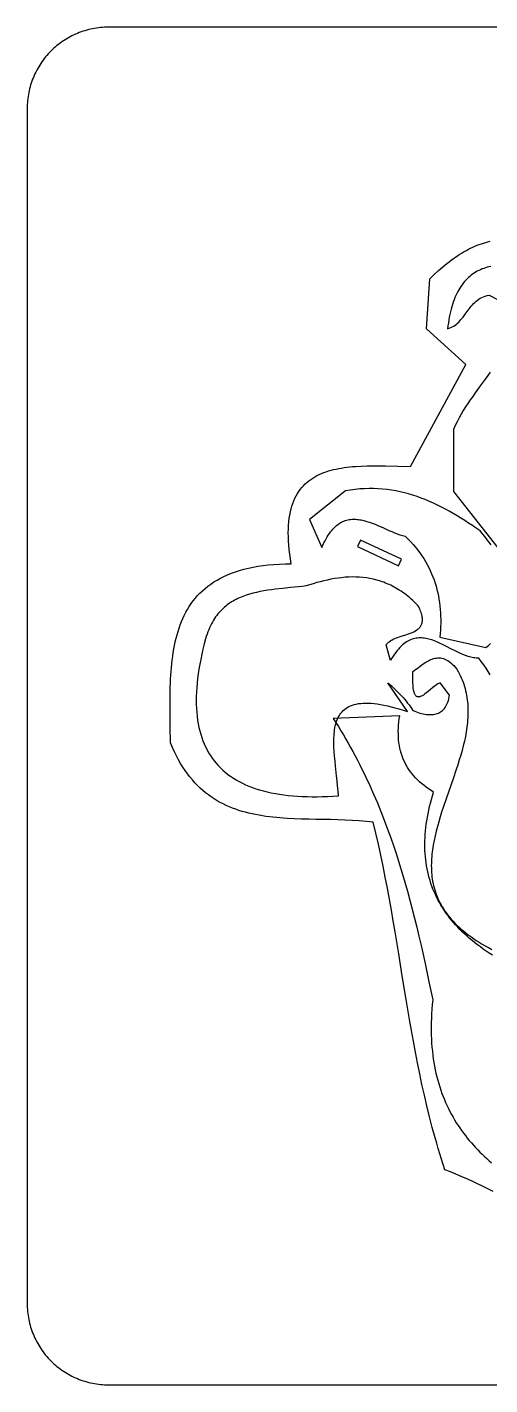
# Model space of a CAD drawing. Header units: metres. Extents: x 0 to 50, y 0 to 50.
# Drawn here: x 0 to 17, y 0 to 50 of the extents above; entities that cross this region are included whole.
import ezdxf

# ---------------------------------------------------------------- set-up
doc = ezdxf.new("R2010")
doc.units = ezdxf.units.M

msp = doc.modelspace()

# ---------------------------------------------------------------- linework, layer by layer
for points in [[(47, 50), (3, 50), (3, 50), (2.925508, 49.999076), (2.851239, 49.996313), (2.777221, 49.991723), (2.703487, 49.98532), (2.630066, 49.977116), (2.556991, 49.967123), (2.48429, 49.955354), (2.411996, 49.941823), (2.340139, 49.926542), (2.268749, 49.909523), (2.197857, 49.89078), (2.127495, 49.870324), (2.057692, 49.84817), (1.98848, 49.824329), (1.919889, 49.798814), (1.85195, 49.771639), (1.784693, 49.742815), (1.718151, 49.712355), (1.652352, 49.680273), (1.587329, 49.64658), (1.523111, 49.611291), (1.459729, 49.574416), (1.397215, 49.53597), (1.335598, 49.495965), (1.274911, 49.454413), (1.215182, 49.411328), (1.156444, 49.366721), (1.098726, 49.320606), (1.042061, 49.272996), (0.986477, 49.223903), (0.932006, 49.173341), (0.87868, 49.12132), (0.87868, 49.12132), (0.826659, 49.067994), (0.776097, 49.013523), (0.727004, 48.957939), (0.679394, 48.901274), (0.633279, 48.843556), (0.588672, 48.784818), (0.545587, 48.725089), (0.504035, 48.664402), (0.46403, 48.602785), (0.425584, 48.540271), (0.388709, 48.476889), (0.35342, 48.412671), (0.319727, 48.347648), (0.287645, 48.281849), (0.257185, 48.215307), (0.228361, 48.14805), (0.201186, 48.080111), (0.175671, 48.01152), (0.15183, 47.942308), (0.129676, 47.872505), (0.10922, 47.802143), (0.090477, 47.731251), (0.073458, 47.659861), (0.058177, 47.588004), (0.044646, 47.51571), (0.032877, 47.443009), (0.022884, 47.369934), (0.01468, 47.296513), (0.008277, 47.222779), (0.003687, 47.148761), (0.000924, 47.074492), (0, 47), (0, 3), (0, 3), (0.000924, 2.925508), (0.003687, 2.851239), (0.008277, 2.777221), (0.01468, 2.703487), (0.022884, 2.630066), (0.032877, 2.556991), (0.044646, 2.48429), (0.058177, 2.411996), (0.073458, 2.340139), (0.090477, 2.268749), (0.10922, 2.197857), (0.129676, 2.127495), (0.15183, 2.057692), (0.175671, 1.98848), (0.201186, 1.919889), (0.228361, 1.85195), (0.257185, 1.784694), (0.287645, 1.718151), (0.319727, 1.652352), (0.35342, 1.587329), (0.388709, 1.523111), (0.425584, 1.459729), (0.46403, 1.397215), (0.504035, 1.335598), (0.545587, 1.274911), (0.588672, 1.215182), (0.633279, 1.156444), (0.679394, 1.098726), (0.727004, 1.042061), (0.776097, 0.986477), (0.826659, 0.932006), (0.87868, 0.87868), (0.87868, 0.87868), (0.932006, 0.826659), (0.986477, 0.776097), (1.042061, 0.727004), (1.098726, 0.679394), (1.156444, 0.633279), (1.215182, 0.588672), (1.274911, 0.545587), (1.335598, 0.504035), (1.397215, 0.46403), (1.459729, 0.425584), (1.523111, 0.388709), (1.587329, 0.35342), (1.652352, 0.319727), (1.718151, 0.287645), (1.784693, 0.257185), (1.85195, 0.228361), (1.919889, 0.201186), (1.98848, 0.175671), (2.057692, 0.15183), (2.127495, 0.129676), (2.197857, 0.10922), (2.268749, 0.090477), (2.340139, 0.073458), (2.411996, 0.058177), (2.48429, 0.044646), (2.556991, 0.032877), (2.630066, 0.022884), (2.703487, 0.01468), (2.777221, 0.008277), (2.851239, 0.003687), (2.925508, 0.000924), (3, 0)], [(17.166762, 7.122097), (16.974697, 7.219323), (16.781486, 7.314636), (16.58708, 7.40795), (16.391433, 7.49918), (16.194497, 7.58824), (15.996226, 7.675046), (15.79657, 7.759512), (15.595484, 7.841554), (15.392919, 7.921086), (15.392919, 7.921086), (15.329054, 8.115248), (15.266875, 8.309728), (15.206334, 8.504519), (15.147386, 8.699615), (15.089982, 8.895009), (15.034077, 9.090695), (14.926574, 9.482917), (14.8245, 9.876227), (14.727483, 10.270575), (14.635145, 10.665907), (14.547112, 11.062172), (14.46301, 11.459318), (14.382463, 11.857292), (14.305096, 12.256044), (14.230534, 12.655519), (14.158402, 13.055667), (14.088325, 13.456436), (13.952837, 14.259625), (13.821068, 15.064671), (13.69002, 15.871157), (13.556692, 16.678666), (13.488235, 17.082674), (13.418083, 17.486781), (13.345861, 17.890936), (13.271193, 18.295086), (13.193706, 18.69918), (13.113023, 19.103165), (13.028771, 19.506989), (12.940573, 19.9106), (12.848054, 20.313947), (12.750841, 20.716976), (12.750841, 20.716976), (12.622992, 20.733121), (12.494352, 20.747376), (12.364976, 20.759879), (12.234919, 20.770766), (11.972986, 20.788239), (11.708995, 20.800888), (11.443392, 20.809809), (11.176618, 20.816093), (10.641336, 20.825131), (10.373714, 20.830072), (10.106696, 20.836752), (9.840726, 20.846265), (9.576247, 20.859706), (9.313703, 20.878168), (9.183295, 20.889624), (9.053538, 20.902745), (8.924485, 20.917668), (8.796193, 20.93453), (8.668718, 20.953467), (8.542115, 20.974617), (8.416438, 20.998116), (8.291745, 21.024101), (8.168089, 21.052708), (8.045527, 21.084075), (7.924113, 21.118337), (7.803905, 21.155632), (7.684956, 21.196097), (7.567322, 21.239867), (7.451059, 21.28708), (7.336222, 21.337873), (7.222867, 21.392383), (7.111048, 21.450745), (7.000822, 21.513097), (6.892244, 21.579575), (6.78537, 21.650317), (6.680254, 21.725458), (6.576952, 21.805136), (6.47552, 21.889488), (6.376013, 21.978649), (6.278487, 22.072758), (6.182996, 22.17195), (6.089597, 22.276362), (5.998345, 22.386131), (5.909295, 22.501394), (5.822503, 22.622287), (5.738024, 22.748947), (5.655913, 22.881512), (5.576227, 23.020116), (5.49902, 23.164899), (5.424348, 23.315995), (5.352266, 23.473542), (5.28283, 23.637676), (5.28283, 23.637676), (5.274614, 24.228756), (5.2703, 24.525261), (5.267183, 24.8215), (5.266264, 25.116792), (5.268543, 25.410453), (5.275021, 25.701802), (5.280148, 25.846396), (5.286699, 25.990157), (5.2948, 26.132998), (5.304576, 26.274835), (5.316152, 26.415583), (5.329654, 26.555155), (5.345206, 26.693468), (5.362933, 26.830435), (5.382961, 26.965971), (5.405414, 27.099992), (5.430418, 27.232411), (5.458097, 27.363144), (5.488577, 27.492105), (5.521983, 27.619209), (5.55844, 27.744371), (5.598072, 27.867505), (5.641006, 27.988526), (5.687366, 28.10735), (5.737277, 28.22389), (5.790864, 28.338062), (5.848253, 28.449779), (5.909567, 28.558958), (5.974934, 28.665512), (6.044477, 28.769357), (6.118321, 28.870407), (6.196592, 28.968577), (6.279415, 29.063781), (6.366915, 29.155934), (6.459216, 29.244952), (6.556445, 29.330749), (6.658726, 29.413239), (6.766183, 29.492337), (6.878943, 29.567958), (6.99713, 29.640017), (7.12087, 29.708429), (7.250287, 29.773107), (7.385506, 29.833968), (7.526653, 29.890925), (7.673852, 29.943894), (7.827229, 29.992789), (7.986909, 30.037525), (8.153017, 30.078017), (8.325678, 30.114179), (8.505017, 30.145926), (8.691158, 30.173173), (8.884228, 30.195834), (9.084351, 30.213825), (9.291653, 30.22706), (9.506257, 30.235453), (9.72829, 30.238921), (9.72829, 30.238921), (9.699259, 30.419965), (9.674976, 30.59493), (9.65536, 30.763919), (9.640331, 30.927034), (9.629811, 31.084377), (9.623719, 31.236048), (9.621976, 31.382151), (9.624501, 31.522787), (9.631216, 31.658058), (9.64204, 31.788066), (9.656894, 31.912913), (9.675698, 32.032701), (9.698372, 32.147532), (9.724837, 32.257507), (9.755013, 32.362729), (9.78882, 32.4633), (9.826178, 32.559321), (9.867008, 32.650894), (9.91123, 32.738121), (9.958765, 32.821105), (10.009532, 32.899946), (10.063451, 32.974748), (10.120444, 33.045611), (10.18043, 33.112639), (10.24333, 33.175932), (10.309064, 33.235592), (10.377552, 33.291723), (10.448715, 33.344424), (10.522472, 33.393799), (10.598744, 33.43995), (10.677452, 33.482977), (10.758515, 33.522984), (10.841855, 33.560071), (10.92739, 33.594342), (11.015042, 33.625898), (11.104731, 33.65484), (11.196376, 33.681271), (11.289899, 33.705292), (11.38522, 33.727006), (11.482258, 33.746515), (11.580935, 33.76392), (11.68117, 33.779323), (11.782884, 33.792826), (11.885997, 33.804531), (11.990429, 33.814541), (12.0961, 33.822956), (12.310843, 33.835412), (12.529587, 33.842714), (12.751695, 33.845679), (12.97653, 33.845121), (13.203452, 33.841855), (13.661011, 33.830462), (14.119269, 33.818023), (16.158758, 37.570561), (14.711775, 38.89589), (14.830958, 40.737128), (14.830958, 40.737128), (14.990545, 40.889764), (15.149822, 41.034786), (15.308836, 41.172004), (15.388259, 41.237629), (15.467633, 41.301233), (15.546964, 41.362791), (15.626258, 41.422282), (15.705521, 41.47968), (15.784758, 41.534964), (15.863976, 41.588108), (15.943179, 41.63909), (16.022374, 41.687887), (16.101567, 41.734473), (16.180763, 41.778827), (16.259968, 41.820925), (16.339188, 41.860743), (16.418429, 41.898257), (16.497695, 41.933444), (16.576994, 41.96628), (16.656331, 41.996743), (16.735712, 42.024808), (16.815141, 42.050452), (16.894626, 42.073651), (16.974172, 42.094382), (17.053785, 42.112621)], [(17.082169, 41.190922), (17.015352, 41.175709), (16.94969, 41.158398), (16.8852, 41.13896), (16.821897, 41.117367), (16.759797, 41.093588), (16.698916, 41.067596), (16.63927, 41.039361), (16.580874, 41.008854), (16.523744, 40.976047), (16.467897, 40.940909), (16.413347, 40.903413), (16.360111, 40.863529), (16.308204, 40.821228), (16.257642, 40.776482), (16.208441, 40.729261), (16.160618, 40.679536), (16.114186, 40.627278), (16.069163, 40.572459), (16.025564, 40.515048), (15.983405, 40.455019), (15.942702, 40.39234), (15.90347, 40.326984), (15.865726, 40.258921), (15.829485, 40.188122), (15.794762, 40.114559), (15.761575, 40.038201), (15.729937, 39.959022), (15.699866, 39.87699), (15.671378, 39.792078), (15.644486, 39.704256), (15.619209, 39.613496), (15.595561, 39.519768), (15.573558, 39.423043), (15.553217, 39.323293), (15.534552, 39.220488), (15.51758, 39.114599), (15.502316, 39.005598), (15.488776, 38.893455), (15.488776, 38.893455), (15.550348, 38.911666), (15.608551, 38.934077), (15.663633, 38.960399), (15.715843, 38.990344), (15.765429, 39.023624), (15.812639, 39.05995), (15.857721, 39.099033), (15.900925, 39.140585), (15.942498, 39.184318), (15.982688, 39.229943), (16.021745, 39.277171), (16.059915, 39.325715), (16.134592, 39.425594), (16.208706, 39.527273), (16.284242, 39.628443), (16.323165, 39.678116), (16.363188, 39.726796), (16.404561, 39.774196), (16.447531, 39.820026), (16.492347, 39.863998), (16.539256, 39.905823), (16.588508, 39.945214), (16.640351, 39.981881), (16.695033, 40.015537), (16.752802, 40.045892), (16.813906, 40.072659), (16.878595, 40.095548), (16.947115, 40.114272), (17.019717, 40.128541), (17.966686, 39.632977)], [(17.062196, 37.298652), (16.971454, 37.169764), (16.879415, 37.04152), (16.693269, 36.78606), (16.507396, 36.530464), (16.415698, 36.40205), (16.325434, 36.272924), (16.237056, 36.14286), (16.151021, 36.011631), (16.067784, 35.879012), (15.987798, 35.744777), (15.911518, 35.608699), (15.8394, 35.470552), (15.771898, 35.330111), (15.709468, 35.187148), (15.707342, 32.9049), (18.383794, 29.496553)], [(17.096817, 30.931462), (16.997002, 31.060975), (16.894883, 31.190279), (16.685759, 31.448318), (16.685759, 31.448318), (16.546489, 31.546063), (16.406646, 31.642061), (16.266186, 31.736154), (16.125065, 31.828183), (15.983241, 31.917988), (15.840671, 32.005411), (15.697311, 32.090291), (15.553118, 32.172471), (15.408049, 32.251789), (15.262061, 32.328089), (15.115111, 32.401209), (14.967154, 32.470992), (14.818149, 32.537277), (14.668052, 32.599906), (14.516819, 32.65872), (14.364408, 32.713558), (14.210776, 32.764263), (14.055878, 32.810674), (13.899673, 32.852633), (13.742116, 32.889981), (13.583165, 32.922557), (13.422776, 32.950204), (13.260906, 32.972761), (13.097512, 32.99007), (12.932552, 33.001971), (12.76598, 33.008305), (12.597756, 33.008913), (12.427834, 33.003637), (12.342223, 32.998741), (12.256172, 32.992315), (12.169675, 32.984338), (12.082727, 32.97479), (11.995323, 32.963651), (11.907456, 32.950902), (11.819122, 32.936522), (11.730315, 32.920492)], [(11.730315, 32.920492), (10.397783, 31.870306), (10.858642, 30.838523), (10.858642, 30.838523), (10.896758, 30.925362), (10.935482, 31.007692), (10.9748, 31.085608), (11.014697, 31.159205), (11.055158, 31.228578), (11.096171, 31.293821), (11.137719, 31.355028), (11.17979, 31.412296), (11.222368, 31.465718), (11.26544, 31.515388), (11.30899, 31.561403), (11.353005, 31.603856), (11.397471, 31.642842), (11.442372, 31.678455), (11.487696, 31.710791), (11.533426, 31.739944), (11.57955, 31.766009), (11.626052, 31.78908), (11.672919, 31.809253), (11.720136, 31.826621), (11.767688, 31.84128), (11.815562, 31.853324), (11.863743, 31.862848), (11.912217, 31.869947), (11.960969, 31.874715), (12.009986, 31.877246), (12.059252, 31.877637), (12.108754, 31.875981), (12.158477, 31.872372), (12.208406, 31.866907), (12.258528, 31.859679), (12.308829, 31.850783), (12.409906, 31.828365), (12.511525, 31.800413), (12.61357, 31.767682), (12.715926, 31.730931), (12.81848, 31.690916), (12.921116, 31.648396), (13.126176, 31.55887), (13.330191, 31.468411), (13.43152, 31.424725), (13.532244, 31.383079), (13.632248, 31.34423), (13.731418, 31.308934), (13.829639, 31.277951), (13.926796, 31.252037), (13.926796, 31.252037), (14.02795, 31.153409), (14.124506, 31.053465), (14.216528, 30.952223), (14.304084, 30.849702), (14.387239, 30.74592), (14.466059, 30.640897), (14.540609, 30.534651), (14.610956, 30.4272), (14.677165, 30.318564), (14.739302, 30.208761), (14.797434, 30.09781), (14.851626, 29.98573), (14.901944, 29.872539), (14.948453, 29.758256), (14.99122, 29.6429), (15.030311, 29.52649), (15.065791, 29.409043), (15.097727, 29.29058), (15.126183, 29.171119), (15.151227, 29.050677), (15.172924, 28.929275), (15.191339, 28.806931), (15.206539, 28.683664), (15.21859, 28.559492), (15.227557, 28.434433), (15.233506, 28.308508), (15.236504, 28.181734), (15.236616, 28.05413), (15.233907, 27.925715), (15.228444, 27.796508), (15.220293, 27.666527), (15.20952, 27.535792), (16.904842, 27.15728), (16.904842, 27.15728), (16.991854, 27.228186), (17.074689, 27.298929)], [(12.172681, 30.876437), (13.680939, 30.165129), (13.79527, 30.410132), (12.278872, 31.102817), (12.172681, 30.876437)], [(17.057448, 26.148098), (16.984894, 26.274062), (16.906755, 26.398603), (16.822824, 26.521671), (16.732893, 26.643212), (16.636754, 26.763174), (16.636754, 26.763174), (16.589002, 26.76307), (16.540956, 26.765488), (16.492627, 26.770304), (16.444023, 26.777393), (16.395154, 26.786632), (16.346031, 26.797897), (16.296662, 26.811063), (16.247057, 26.826006), (16.147177, 26.86073), (16.046469, 26.901076), (15.945009, 26.94605), (15.842874, 26.994663), (15.740141, 27.04592), (15.636886, 27.09883), (15.429117, 27.205639), (15.324757, 27.257554), (15.220182, 27.307153), (15.115469, 27.353444), (15.010694, 27.395433), (14.905935, 27.43213), (14.853585, 27.448184), (14.801268, 27.462542), (14.748993, 27.475081), (14.696769, 27.485677), (14.644607, 27.494205), (14.592516, 27.500542), (14.540506, 27.504563), (14.488586, 27.506145), (14.436765, 27.505164), (14.385054, 27.501494), (14.333461, 27.495014), (14.281997, 27.485597), (14.230671, 27.473121), (14.179493, 27.457462), (14.128472, 27.438495), (14.077618, 27.416096), (14.026941, 27.390141), (13.976449, 27.360507), (13.926153, 27.327068), (13.876062, 27.289702), (13.826186, 27.248284), (13.776535, 27.20269), (13.727117, 27.152797), (13.677943, 27.098479), (13.629022, 27.039613), (13.580364, 26.976076), (13.531978, 26.907742), (13.483874, 26.834488), (13.436062, 26.756191), (13.38855, 26.672725), (13.224643, 27.247987), (13.224643, 27.247987), (13.240821, 27.271571), (13.25866, 27.29403), (13.278083, 27.315418), (13.299012, 27.335788), (13.321372, 27.355193), (13.345084, 27.373686), (13.396258, 27.40815), (13.451917, 27.439604), (13.511444, 27.468472), (13.574222, 27.495181), (13.639634, 27.520155), (13.775893, 27.566596), (13.915285, 27.611196), (14.052874, 27.657354), (14.11945, 27.682079), (14.183724, 27.708468), (14.245079, 27.736947), (14.302899, 27.767939), (14.356566, 27.80187), (14.381649, 27.820071), (14.405463, 27.839165), (14.42793, 27.859207), (14.448973, 27.880249), (14.468516, 27.902344), (14.48648, 27.925546), (14.502789, 27.949908), (14.517366, 27.975482), (14.530134, 28.002322), (14.541015, 28.030481), (14.549932, 28.060012), (14.556809, 28.090969), (14.561568, 28.123403), (14.564131, 28.157369), (14.564423, 28.19292), (14.562365, 28.230108), (14.557881, 28.268987), (14.550893, 28.30961), (14.541325, 28.35203), (14.529099, 28.3963), (14.514138, 28.442473), (14.496365, 28.490603), (14.475703, 28.540742), (14.452074, 28.592943), (14.425402, 28.64726), (14.39561, 28.703746), (14.39561, 28.703746), (14.333997, 28.765371), (14.272251, 28.824819), (14.210373, 28.882117), (14.148366, 28.937294), (14.086231, 28.990377), (14.023972, 29.041394), (13.96159, 29.090374), (13.899087, 29.137345), (13.836466, 29.182334), (13.773729, 29.225369), (13.710878, 29.266479), (13.647915, 29.305691), (13.584842, 29.343033), (13.521662, 29.378534), (13.458377, 29.412221), (13.394989, 29.444122), (13.3315, 29.474266), (13.267912, 29.50268), (13.204228, 29.529392), (13.14045, 29.554431), (13.07658, 29.577824), (13.012619, 29.599599), (12.948571, 29.619784), (12.884438, 29.638408), (12.755924, 29.671081), (12.627094, 29.697843), (12.497967, 29.718918), (12.368559, 29.734529), (12.238888, 29.7449), (12.108971, 29.750255), (11.978827, 29.750819), (11.848473, 29.746814), (11.717927, 29.738465), (11.587205, 29.725996), (11.456325, 29.70963), (11.325306, 29.689592), (11.194164, 29.666105), (11.062918, 29.639393), (10.931584, 29.609681), (10.80018, 29.577191), (10.668724, 29.542148), (10.537233, 29.504776), (10.405726, 29.465298), (10.274218, 29.423939), (10.274218, 29.423939), (10.133783, 29.405732), (9.992544, 29.389079), (9.708622, 29.35872), (9.424376, 29.32942), (9.141729, 29.297736), (9.001606, 29.279925), (8.862605, 29.260227), (8.724966, 29.238213), (8.588929, 29.213451), (8.454735, 29.185512), (8.322624, 29.153966), (8.192837, 29.118382), (8.065614, 29.078331), (7.941196, 29.033381), (7.880114, 29.008935), (7.819823, 28.983103), (7.760354, 28.955831), (7.701736, 28.927066), (7.643999, 28.896753), (7.587175, 28.86484), (7.531292, 28.831272), (7.47638, 28.795995), (7.422471, 28.758956), (7.369593, 28.720101), (7.317778, 28.679376), (7.267054, 28.636727), (7.217452, 28.592101), (7.169003, 28.545444), (7.121735, 28.496701), (7.07568, 28.44582), (7.030867, 28.392746), (6.987326, 28.337426), (6.945088, 28.279806), (6.904182, 28.219832), (6.864639, 28.15745), (6.826488, 28.092607), (6.78976, 28.025248), (6.754485, 27.955321), (6.720693, 27.88277), (6.688413, 27.807544), (6.657676, 27.729586), (6.628512, 27.648845), (6.600951, 27.565266), (6.575023, 27.478794), (6.575023, 27.478794), (6.524123, 27.283445), (6.477304, 27.091471), (6.434566, 26.90287), (6.395906, 26.71764), (6.361322, 26.535779), (6.330813, 26.357285), (6.304377, 26.182155), (6.282012, 26.010389), (6.263716, 25.841983), (6.249487, 25.676935), (6.239324, 25.515244), (6.233224, 25.356908), (6.231186, 25.201924), (6.233208, 25.05029), (6.239287, 24.902005), (6.249423, 24.757066), (6.263613, 24.61547), (6.281855, 24.477217), (6.304148, 24.342304), (6.330489, 24.210729), (6.360878, 24.082489), (6.395311, 23.957583), (6.433788, 23.836009), (6.476305, 23.717765), (6.522862, 23.602848), (6.573457, 23.491256), (6.628087, 23.382988), (6.686752, 23.278041), (6.749448, 23.176413), (6.816174, 23.078103), (6.886929, 22.983107), (6.96171, 22.891425), (7.040515, 22.803053), (7.123344, 22.71799), (7.210193, 22.636235), (7.301061, 22.557783), (7.395946, 22.482635), (7.494847, 22.410787), (7.597761, 22.342237), (7.704686, 22.276984), (7.815621, 22.215026), (7.930565, 22.156359), (8.049514, 22.100983), (8.172467, 22.048895), (8.299423, 22.000093), (8.430379, 21.954575), (8.565334, 21.912339), (8.704285, 21.873383), (8.847231, 21.837705), (8.994171, 21.805302), (9.145101, 21.776173), (9.300021, 21.750316), (9.458928, 21.727728), (9.621821, 21.708407), (9.788698, 21.692352), (9.959556, 21.67956), (10.134395, 21.670029), (10.313211, 21.663758), (10.496005, 21.660743), (10.682772, 21.660983), (10.873512, 21.664477), (11.068223, 21.671221), (11.266903, 21.681214), (11.46955, 21.694454)], [(11.46955, 21.694454), (11.46955, 21.694454), (11.456355, 21.874995), (11.439957, 22.057425), (11.421272, 22.241014), (11.40122, 22.425033), (11.360682, 22.791444), (11.342032, 22.972377), (11.325687, 23.150823), (11.312563, 23.326053), (11.303579, 23.497338), (11.299653, 23.663948), (11.299873, 23.745272), (11.301702, 23.825154), (11.305254, 23.903503), (11.310645, 23.980227), (11.317988, 24.055236), (11.327399, 24.128438), (11.338993, 24.199742), (11.352883, 24.269057), (11.369186, 24.336292), (11.388015, 24.401355), (11.409486, 24.464157), (11.433712, 24.524604), (11.46081, 24.582607), (11.490893, 24.638074), (11.524076, 24.690913), (11.560475, 24.741035), (11.600204, 24.788347), (11.643377, 24.832758), (11.690109, 24.874178), (11.740516, 24.912515), (11.794711, 24.947678), (11.85281, 24.979576), (11.914927, 25.008118), (11.981178, 25.033212), (12.051676, 25.054767), (12.126537, 25.072693), (12.205875, 25.086898), (12.289805, 25.097291), (12.378443, 25.10378), (12.471901, 25.106276), (12.570296, 25.104685), (12.673742, 25.098918), (12.782354, 25.088884), (12.896246, 25.07449), (13.015534, 25.055646), (13.140332, 25.032261), (13.270754, 25.004243), (13.406917, 24.971502), (13.548933, 24.933947), (13.696918, 24.891485), (13.850988, 24.844026), (14.011255, 24.791479), (13.286961, 25.854914), (13.286961, 25.854914), (13.419166, 25.738273), (13.548162, 25.619009), (13.673222, 25.496775), (13.734049, 25.434436), (13.793619, 25.371223), (13.851842, 25.307093), (13.908627, 25.242003), (13.963883, 25.17591), (14.01752, 25.108769), (14.069445, 25.040537), (14.11957, 24.97117), (14.167802, 24.900626), (14.214051, 24.82886), (14.214051, 24.82886), (14.280242, 24.803715), (14.345241, 24.780749), (14.409012, 24.760022), (14.47152, 24.741594), (14.532729, 24.725525), (14.592604, 24.711877), (14.65111, 24.700708), (14.708212, 24.692081), (14.763875, 24.686054), (14.818062, 24.682689), (14.870739, 24.682045), (14.921871, 24.684184), (14.971421, 24.689164), (15.019356, 24.697047), (15.065639, 24.707894), (15.110236, 24.721763), (15.153111, 24.738716), (15.194228, 24.758813), (15.233553, 24.782115), (15.27105, 24.808681), (15.306684, 24.838572), (15.340419, 24.871848), (15.372221, 24.90857), (15.402054, 24.948798), (15.429883, 24.992592), (15.455672, 25.040013), (15.479386, 25.091121), (15.500991, 25.145976), (15.520449, 25.204639), (15.537727, 25.26717), (15.55279, 25.333629), (15.5656, 25.404077), (15.211752, 25.849322), (15.211752, 25.849322), (15.170072, 25.832422), (15.127368, 25.810356), (15.083808, 25.783833), (15.039565, 25.753565), (14.994807, 25.720261), (14.949707, 25.684631), (14.859157, 25.609235), (14.76928, 25.53306), (14.681439, 25.461788), (14.638708, 25.429766), (14.596998, 25.401099), (14.556479, 25.3765), (14.517322, 25.356677), (14.479696, 25.34234), (14.461511, 25.337452), (14.443773, 25.334201), (14.426504, 25.332678), (14.409723, 25.33297), (14.393454, 25.335166), (14.377717, 25.339355), (14.362533, 25.345627), (14.347924, 25.354069), (14.333911, 25.36477), (14.320516, 25.37782), (14.307759, 25.393307), (14.295662, 25.41132), (14.284247, 25.431947), (14.273534, 25.455278), (14.263545, 25.481401), (14.254302, 25.510405), (14.238136, 25.577411), (14.225207, 25.657005), (14.215685, 25.749899), (14.209741, 25.856803), (14.207545, 25.978426), (14.209268, 26.115479), (14.215081, 26.268672), (14.215081, 26.268672), (14.308254, 26.338453), (14.401633, 26.409613), (14.495398, 26.480017), (14.589729, 26.547528), (14.684805, 26.610007), (14.732678, 26.638693), (14.780806, 26.665319), (14.829209, 26.689619), (14.877912, 26.711326), (14.926936, 26.730172), (14.976303, 26.745891), (15.026037, 26.758215), (15.076159, 26.766877), (15.126692, 26.77161), (15.177659, 26.772146), (15.229082, 26.76822), (15.280984, 26.759562), (15.333386, 26.745908), (15.386312, 26.726988), (15.439784, 26.702537), (15.493825, 26.672287), (15.548456, 26.63597), (15.603701, 26.59332), (15.659582, 26.54407), (15.716121, 26.487952), (15.773341, 26.4247), (15.831264, 26.354045), (15.831264, 26.354045), (15.876115, 26.276237), (15.918061, 26.198036), (15.957159, 26.119451), (15.993465, 26.04049), (16.027037, 25.961161), (16.057931, 25.881471), (16.086205, 25.801429), (16.111914, 25.721043), (16.135116, 25.64032), (16.155869, 25.559268), (16.174228, 25.477895), (16.190251, 25.396209), (16.203994, 25.314218), (16.215514, 25.23193), (16.224869, 25.149352), (16.232115, 25.066494), (16.23731, 24.983361), (16.240509, 24.899963), (16.24177, 24.816308), (16.241149, 24.732403), (16.238705, 24.648255), (16.234492, 24.563874), (16.228569, 24.479267), (16.220993, 24.394442), (16.211819, 24.309406), (16.201106, 24.224168), (16.175286, 24.053116), (16.143989, 23.88135), (16.10767, 23.708931), (16.066784, 23.535925), (16.021785, 23.362393), (15.97313, 23.1884), (15.921272, 23.014007), (15.866668, 22.839279), (15.809771, 22.664279), (15.690923, 22.313713), (15.445747, 21.612094), (15.326701, 21.262051), (15.269655, 21.087442), (15.214869, 20.913193), (15.162797, 20.739366), (15.113893, 20.566026), (15.068613, 20.393234), (15.027413, 20.221055), (14.990747, 20.049551), (14.95907, 19.878786), (14.932837, 19.708823), (14.921904, 19.624162), (14.912503, 19.539725), (14.904691, 19.45552), (14.898524, 19.371555), (14.89406, 19.287837), (14.891355, 19.204376), (14.890466, 19.121178), (14.89145, 19.038252), (14.894364, 18.955605), (14.899264, 18.873246), (14.906209, 18.791182), (14.915254, 18.709421), (14.926456, 18.627971), (14.939873, 18.54684), (14.955561, 18.466035), (14.973577, 18.385566), (14.993978, 18.305439), (15.016821, 18.225663), (15.042162, 18.146245), (15.07006, 18.067193), (15.100569, 17.988516), (15.133748, 17.910221), (15.169654, 17.832316), (15.208342, 17.754809), (15.249871, 17.677707), (15.294297, 17.60102), (15.341676, 17.524754), (15.392066, 17.448917), (15.445524, 17.373518), (15.502106, 17.298565), (15.561869, 17.224064), (15.624871, 17.150025), (15.691167, 17.076455), (15.760816, 17.003361), (15.833874, 16.930753), (15.910397, 16.858637), (15.990443, 16.787022), (16.074069, 16.715915), (16.161331, 16.645325), (16.252286, 16.575259), (16.346992, 16.505725), (16.445504, 16.436731), (16.547881, 16.368286), (16.654178, 16.300396), (16.764453, 16.23307), (16.878763, 16.166316), (16.997164, 16.100142), (17.119713, 16.034554)], [(17.140751, 15.828754), (17.026741, 15.901305), (16.915357, 15.974892), (16.8066, 16.049517), (16.700476, 16.125183), (16.596987, 16.201893), (16.496137, 16.279649), (16.39793, 16.358454), (16.302369, 16.438311), (16.209457, 16.519223), (16.119198, 16.601191), (16.031595, 16.684219), (15.946653, 16.768309), (15.864374, 16.853464), (15.784762, 16.939686), (15.70782, 17.026979), (15.633553, 17.115345), (15.561963, 17.204786), (15.493055, 17.295306), (15.42683, 17.386906), (15.363294, 17.47959), (15.30245, 17.573361), (15.2443, 17.66822), (15.188849, 17.76417), (15.1361, 17.861215), (15.086057, 17.959357), (15.038723, 18.058598), (14.994101, 18.158941), (14.952196, 18.260389), (14.91301, 18.362945), (14.876548, 18.46661), (14.842812, 18.571389), (14.811806, 18.677283), (14.783533, 18.784295), (14.757998, 18.892427), (14.735204, 19.001683), (14.715154, 19.112065), (14.697851, 19.223576), (14.6833, 19.336219), (14.671503, 19.449995), (14.662464, 19.564908), (14.656188, 19.68096), (14.652676, 19.798154), (14.651933, 19.916493), (14.653962, 20.03598), (14.658767, 20.156616), (14.666352, 20.278405), (14.676719, 20.401349), (14.689872, 20.525451), (14.705815, 20.650714), (14.724551, 20.77714), (14.746084, 20.904732), (14.770418, 21.033493), (14.797555, 21.163424), (14.827499, 21.29453), (14.860255, 21.426812), (14.895824, 21.560274), (14.934211, 21.694917), (14.97542, 21.830745), (14.97542, 21.830745), (14.879588, 21.890185), (14.787412, 21.951287), (14.698894, 22.014069), (14.614035, 22.078547), (14.532836, 22.144739), (14.455299, 22.212662), (14.381424, 22.282333), (14.311213, 22.35377), (14.244667, 22.426988), (14.181788, 22.502007), (14.122576, 22.578842), (14.067032, 22.657511), (14.015158, 22.73803), (13.966955, 22.820418), (13.922425, 22.904692), (13.881568, 22.990867), (13.844385, 23.078963), (13.810878, 23.168995), (13.781049, 23.260981), (13.754898, 23.354938), (13.732426, 23.450883), (13.713634, 23.548834), (13.698525, 23.648807), (13.687099, 23.75082), (13.679357, 23.85489), (13.6753, 23.961033), (13.67493, 24.069268), (13.678248, 24.179611), (13.685255, 24.292079), (13.695952, 24.40669), (13.710341, 24.523461), (13.728423, 24.642409), (11.27399, 24.544608)], [(11.27399, 24.544608), (11.27399, 24.544608), (11.370797, 24.393284), (11.465832, 24.241467), (11.559119, 24.089162), (11.650683, 23.936378), (11.740551, 23.783123), (11.828746, 23.629402), (11.915294, 23.475225), (12.00022, 23.320599), (12.083548, 23.16553), (12.165305, 23.010027), (12.245515, 22.854096), (12.324203, 22.697746), (12.401394, 22.540984), (12.477114, 22.383816), (12.624238, 22.068297), (12.765776, 21.751247), (12.901928, 21.432726), (13.032895, 21.112794), (13.158877, 20.791511), (13.280075, 20.468936), (13.39669, 20.145128), (13.508921, 19.820147), (13.61697, 19.494052), (13.721037, 19.166904), (13.821322, 18.838761), (13.918026, 18.509683), (14.01135, 18.179729), (14.101494, 17.84896), (14.188658, 17.517435), (14.273043, 17.185213), (14.35485, 16.852353), (14.434279, 16.518916), (14.51153, 16.18496), (14.586804, 15.850546), (14.660302, 15.515733), (14.802771, 14.845147), (14.94054, 14.173679), (14.94054, 14.173679), (14.924115, 14.002583), (14.9106, 13.834133), (14.899963, 13.668296), (14.892167, 13.505041), (14.887181, 13.344339), (14.884969, 13.186157), (14.885497, 13.030466), (14.888731, 12.877234), (14.894638, 12.726429), (14.903183, 12.578022), (14.914332, 12.431982), (14.928052, 12.288277), (14.944307, 12.146876), (14.963064, 12.007749), (14.984288, 11.870864), (15.007947, 11.736191), (15.034005, 11.603699), (15.062428, 11.473357), (15.093183, 11.345134), (15.126236, 11.218998), (15.161552, 11.09492), (15.199096, 10.972868), (15.238837, 10.852811), (15.280738, 10.734719), (15.324766, 10.618559), (15.370887, 10.504303), (15.419067, 10.391918), (15.469271, 10.281373), (15.521466, 10.172638), (15.575618, 10.065682), (15.631693, 9.960474), (15.689655, 9.856983), (15.749472, 9.755177), (15.81111, 9.655027), (15.874533, 9.556501), (15.939709, 9.459568), (16.006602, 9.364198), (16.07518, 9.270358), (16.145407, 9.17802), (16.217251, 9.08715), (16.290676, 8.99772), (16.365648, 8.909697), (16.442134, 8.823051), (16.5201, 8.73775), (16.599511, 8.653765), (16.680333, 8.571063), (16.762532, 8.489615), (16.846075, 8.409389), (16.930927, 8.330353), (17.017053, 8.252479), (17.104421, 8.175733)], [(3, 0), (47, 0)]]:
    msp.add_lwpolyline(points)

doc.saveas('drawing.dxf')
